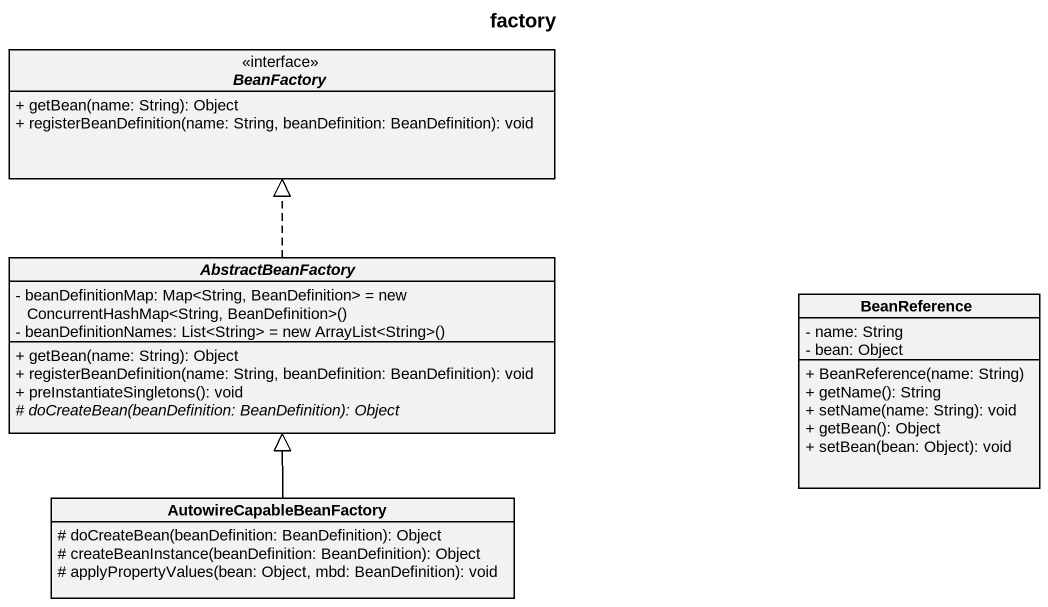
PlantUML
@startuml
title factory
hide circle
hide empty members
skinparam classAttributeIconSize 0
interface BeanFactory <<interface>> {
  + getBean(name: String): Object
  + registerBeanDefinition(name: String, beanDefinition: BeanDefinition): void
}
abstract class AbstractBeanFactory {
  {field} - beanDefinitionMap: Map<String, BeanDefinition> = new ConcurrentHashMap<String, BeanDefinition>()
  {field} - beanDefinitionNames: List<String> = new ArrayList<String>()
  + getBean(name: String): Object
  + registerBeanDefinition(name: String, beanDefinition: BeanDefinition): void
  + preInstantiateSingletons(): void
  {abstract} # doCreateBean(beanDefinition: BeanDefinition): Object
}
class BeanReference {
  - name: String
  - bean: Object
  + BeanReference(name: String)
  + getName(): String
  + setName(name: String): void
  + getBean(): Object
  + setBean(bean: Object): void
}
class AutowireCapableBeanFactory {
  # doCreateBean(beanDefinition: BeanDefinition): Object
  # createBeanInstance(beanDefinition: BeanDefinition): Object
  # applyPropertyValues(bean: Object, mbd: BeanDefinition): void
}
AbstractBeanFactory .up.|> BeanFactory
AutowireCapableBeanFactory -up-|> AbstractBeanFactory
@enduml
